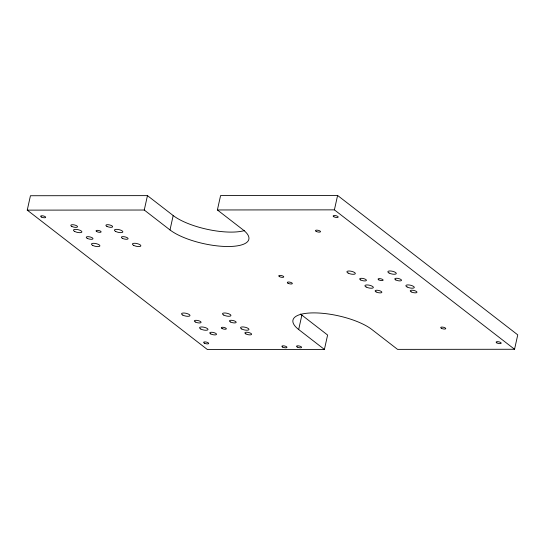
<?xml version="1.0" encoding="UTF-8"?>
<svg xmlns="http://www.w3.org/2000/svg" width="545" height="545" viewBox="0 0 545 545"><rect width="100%" height="100%" fill="white"/><g stroke="black" fill="none" stroke-linecap="round" stroke-linejoin="round"><path stroke-width="0.82" d="M300.554 314.043A43.307 14.027 12.5 0 0 301.869 315.119L327.606 335.039L324.411 349.44L207.4 349.543L27.25 210.132L30.445 195.73L147.457 195.628L173.187 215.541A43.307 14.027 12.5 0 0 244.651 230.535M324.411 349.44L298.68 329.521A43.307 14.027 12.5 0 1 313.797 312.891A43.307 14.027 12.5 0 1 371.813 329.459L397.543 349.372L514.555 349.27L517.75 334.868L337.6 195.457L220.589 195.56L217.394 209.961L243.131 229.881A43.307 14.027 12.5 0 1 228.008 246.51A43.307 14.027 12.5 0 1 169.999 229.942L144.262 210.029L147.457 195.628M169.999 229.942L173.187 215.541M298.68 329.521L301.869 315.119M514.555 349.27L334.405 209.859L337.6 195.457M27.25 210.132L144.262 210.029M217.394 209.961L334.405 209.859M204.355 343.159A2.596 0.845 12.5 0 0 208.599 343.602A2.596 0.845 12.5 0 0 205.465 341.933A2.596 0.845 12.5 0 0 204.355 343.159M496.877 342.9A2.596 0.845 12.5 0 0 501.128 343.343A2.596 0.845 12.5 0 0 497.987 341.674A2.596 0.845 12.5 0 0 496.877 342.9M41.359 217.019A2.596 0.845 12.5 0 0 45.603 217.462A2.596 0.845 12.5 0 0 42.469 215.8A2.596 0.845 12.5 0 0 41.359 217.019M288.033 283.264A2.596 0.845 12.5 0 0 292.284 283.707A2.596 0.845 12.5 0 0 289.143 282.044A2.596 0.845 12.5 0 0 288.033 283.264M279.456 276.628A2.596 0.845 12.5 0 0 283.7 277.071A2.596 0.845 12.5 0 0 280.566 275.409A2.596 0.845 12.5 0 0 279.456 276.628M333.881 216.76A2.596 0.845 12.5 0 0 338.132 217.21A2.596 0.845 12.5 0 0 334.998 215.541A2.596 0.845 12.5 0 0 333.881 216.76M222.047 328.519A2.596 0.845 12.5 0 0 226.291 328.962A2.596 0.845 12.5 0 0 223.157 327.3A2.596 0.845 12.5 0 0 222.047 328.519M96.792 231.598A2.596 0.845 12.5 0 0 101.043 232.041A2.596 0.845 12.5 0 0 97.909 230.372A2.596 0.845 12.5 0 0 96.792 231.598M441.443 328.328A2.596 0.845 12.5 0 0 445.687 328.771A2.596 0.845 12.5 0 0 442.554 327.102A2.596 0.845 12.5 0 0 441.443 328.328M378.816 279.864A2.596 0.845 12.5 0 0 383.06 280.307A2.596 0.845 12.5 0 0 379.926 278.638A2.596 0.845 12.5 0 0 378.816 279.864M316.189 231.4A2.596 0.845 12.5 0 0 320.44 231.843A2.596 0.845 12.5 0 0 317.299 230.181A2.596 0.845 12.5 0 0 316.189 231.4M200.805 329.044A4.333 1.403 12.5 0 0 207.883 329.779A4.333 1.403 12.5 0 0 202.658 327.007A4.333 1.403 12.5 0 0 200.805 329.044M241.762 329.01A4.333 1.403 12.5 0 0 248.84 329.745A4.333 1.403 12.5 0 0 243.608 326.973A4.333 1.403 12.5 0 0 241.762 329.01M223.743 315.065A4.333 1.403 12.5 0 0 230.821 315.807A4.333 1.403 12.5 0 0 225.596 313.028A4.333 1.403 12.5 0 0 223.743 315.065M182.793 315.099A4.333 1.403 12.5 0 0 189.871 315.841A4.333 1.403 12.5 0 0 184.639 313.062A4.333 1.403 12.5 0 0 182.793 315.099M92.711 245.393A4.333 1.403 12.5 0 0 99.789 246.136A4.333 1.403 12.5 0 0 94.564 243.356A4.333 1.403 12.5 0 0 92.711 245.393M133.668 245.359A4.333 1.403 12.5 0 0 140.746 246.095A4.333 1.403 12.5 0 0 135.521 243.322A4.333 1.403 12.5 0 0 133.668 245.359M74.699 231.455A4.333 1.403 12.5 0 0 81.777 232.19A4.333 1.403 12.5 0 0 76.552 229.418A4.333 1.403 12.5 0 0 74.699 231.455M115.649 231.421A4.333 1.403 12.5 0 0 122.734 232.156A4.333 1.403 12.5 0 0 117.502 229.384A4.333 1.403 12.5 0 0 115.649 231.421M389.096 273.045A4.333 1.403 12.5 0 0 396.174 273.788A4.333 1.403 12.5 0 0 390.949 271.008A4.333 1.403 12.5 0 0 389.096 273.045M407.108 286.99A4.333 1.403 12.5 0 0 414.186 287.726A4.333 1.403 12.5 0 0 408.961 284.953A4.333 1.403 12.5 0 0 407.108 286.99M366.158 287.024A4.333 1.403 12.5 0 0 373.236 287.767A4.333 1.403 12.5 0 0 368.004 284.987A4.333 1.403 12.5 0 0 366.158 287.024M348.139 273.086A4.333 1.403 12.5 0 0 355.217 273.822A4.333 1.403 12.5 0 0 349.992 271.049A4.333 1.403 12.5 0 0 348.139 273.086M282.63 347.076A2.596 0.845 12.5 0 0 286.881 347.519A2.596 0.845 12.5 0 0 283.741 345.85A2.596 0.845 12.5 0 0 282.63 347.076M297.257 347.063A2.596 0.845 12.5 0 0 301.508 347.506A2.596 0.845 12.5 0 0 298.367 345.843A2.596 0.845 12.5 0 0 297.257 347.063M376.111 291.916A3.468 1.124 12.5 0 0 381.772 292.508A3.468 1.124 12.5 0 0 377.59 290.287A3.468 1.124 12.5 0 0 376.111 291.916M360.667 279.966A3.468 1.124 12.5 0 0 366.329 280.559A3.468 1.124 12.5 0 0 362.153 278.338A3.468 1.124 12.5 0 0 360.667 279.966M411.216 291.882A3.468 1.124 12.5 0 0 416.877 292.474A3.468 1.124 12.5 0 0 412.694 290.253A3.468 1.124 12.5 0 0 411.216 291.882M395.772 279.932A3.468 1.124 12.5 0 0 401.433 280.525A3.468 1.124 12.5 0 0 397.25 278.304A3.468 1.124 12.5 0 0 395.772 279.932M122.332 238.301A3.468 1.124 12.5 0 0 127.993 238.894A3.468 1.124 12.5 0 0 123.81 236.673A3.468 1.124 12.5 0 0 122.332 238.301M87.227 238.335A3.468 1.124 12.5 0 0 92.888 238.928A3.468 1.124 12.5 0 0 88.706 236.707A3.468 1.124 12.5 0 0 87.227 238.335M71.783 226.386A3.468 1.124 12.5 0 0 77.451 226.979A3.468 1.124 12.5 0 0 73.268 224.758A3.468 1.124 12.5 0 0 71.783 226.386M106.888 226.352A3.468 1.124 12.5 0 0 112.549 226.945A3.468 1.124 12.5 0 0 108.366 224.724A3.468 1.124 12.5 0 0 106.888 226.352M245.863 333.901A3.468 1.124 12.5 0 0 251.524 334.494A3.468 1.124 12.5 0 0 247.341 332.273A3.468 1.124 12.5 0 0 245.863 333.901M230.419 321.952A3.468 1.124 12.5 0 0 236.087 322.545A3.468 1.124 12.5 0 0 231.904 320.324A3.468 1.124 12.5 0 0 230.419 321.952M195.321 321.986A3.468 1.124 12.5 0 0 200.982 322.572A3.468 1.124 12.5 0 0 196.799 320.351A3.468 1.124 12.5 0 0 195.321 321.986M210.758 333.935A3.468 1.124 12.5 0 0 216.426 334.521A3.468 1.124 12.5 0 0 212.243 332.3A3.468 1.124 12.5 0 0 210.758 333.935"/></g></svg>
